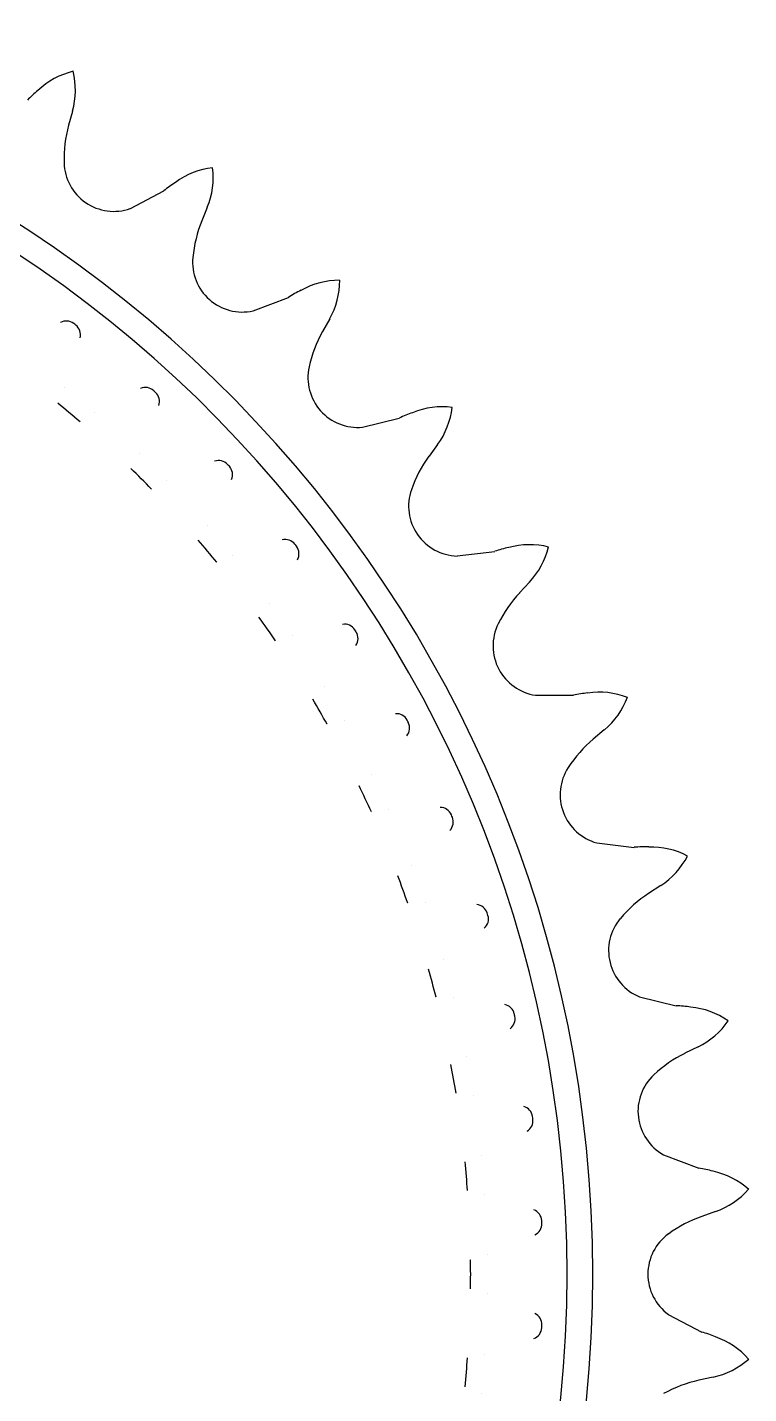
# Model space of a CAD drawing. Header units: millimetres. Extents: x -109 to 109, y -109 to 109.
# Drawn here: x 53 to 109.1, y -9.3 to 97 of the extents above; entities that cross this region are included whole.
import ezdxf

# ---------------------------------------------------------------- set-up
doc = ezdxf.new("R2010")
doc.units = ezdxf.units.MM
doc.layers.add('Cut003', color=7, linetype='CONTINUOUS')

msp = doc.modelspace()

# ---------------------------------------------------------------- linework, layer by layer
at = {"layer": 'Cut003'}
for p, q in [((56.56, 93.56), (56.56, 93.56, 10)), ((56.56, 93.56), (56.56, 93.56, 10)), ((53.83, 92.08), (53.83, 92.08, 10)), ((53.83, 92.08), (53.83, 92.08, 10)), ((56.52, 90.45), (56.22, 89.37)), ((56.52, 90.45, 10), (56.22, 89.37, 10)), ((56.52, 90.45), (56.22, 89.37)), ((56.52, 90.45, 10), (56.22, 89.37, 10)), ((56.52, 90.45), (56.52, 90.45, 10)), ((56.52, 90.45), (56.52, 90.45, 10)), ((56.22, 89.37), (56.22, 89.37, 10)), ((56.22, 89.37), (56.22, 89.37, 10)), ((55.87, 86.45), (55.87, 86.45, 10)), ((55.87, 86.45), (55.87, 86.45, 10)), ((67.43, 86.06), (67.43, 86.06, 10)), ((67.43, 86.06), (67.43, 86.06, 10)), ((61.02, 82.89), (63.62, 84.26)), ((61.02, 82.89, 10), (63.62, 84.26, 10)), ((61.02, 82.89), (63.62, 84.26)), ((61.02, 82.89, 10), (63.62, 84.26, 10)), ((63.62, 84.26), (63.62, 84.26, 10)), ((63.62, 84.26), (63.62, 84.26, 10)), ((64.53, 84.92), (64.53, 84.92, 10)), ((64.53, 84.92), (64.53, 84.92, 10)), ((67.01, 82.98), (66.58, 81.94)), ((67.01, 82.98, 10), (66.58, 81.94, 10)), ((67.01, 82.98), (66.58, 81.94)), ((67.01, 82.98, 10), (66.58, 81.94, 10)), ((67.01, 82.98), (67.01, 82.98, 10)), ((67.01, 82.98), (67.01, 82.98, 10)), ((61.02, 82.89), (61.02, 82.89, 10)), ((61.02, 82.89), (61.02, 82.89, 10)), ((66.58, 81.94), (66.58, 81.94, 10)), ((66.58, 81.94), (66.58, 81.94, 10)), ((65.88, 79.08), (65.88, 79.08, 10)), ((65.88, 79.08), (65.88, 79.08, 10)), ((74.3, 76.53), (74.3, 76.53, 10)), ((74.3, 76.53), (74.3, 76.53, 10)), ((77.31, 77.31), (77.31, 77.31, 10)), ((77.31, 77.31), (77.31, 77.31, 10)), ((70.57, 74.93), (73.32, 75.98)), ((70.57, 74.93, 10), (73.32, 75.98, 10)), ((70.57, 74.93), (73.32, 75.98)), ((70.57, 74.93, 10), (73.32, 75.98, 10)), ((73.32, 75.98), (73.32, 75.98, 10)), ((73.32, 75.98), (73.32, 75.98, 10)), ((70.57, 74.93), (70.57, 74.93, 10)), ((70.57, 74.93), (70.57, 74.93, 10)), ((55.57, 74.01), (55.57, 74.01, 10)), ((55.57, 74.01), (55.57, 74.01, 10)), ((56.61, 73.94), (56.61, 73.94, 10)), ((56.61, 73.94), (56.61, 73.94, 10)), ((56.77, 73.82), (56.77, 73.82, 10)), ((56.77, 73.82), (56.77, 73.82, 10)), ((76.53, 74.3), (75.98, 73.32)), ((76.53, 74.3, 10), (75.98, 73.32, 10)), ((76.53, 74.3), (75.98, 73.32)), ((76.53, 74.3, 10), (75.98, 73.32, 10)), ((76.53, 74.3), (76.53, 74.3, 10)), ((76.53, 74.3), (76.53, 74.3, 10)), ((57.11, 72.83), (57.11, 72.83, 10)), ((57.11, 72.83), (57.11, 72.83, 10)), ((75.98, 73.32), (75.98, 73.32, 10)), ((75.98, 73.32), (75.98, 73.32, 10)), ((74.93, 70.57), (74.93, 70.57, 10)), ((74.93, 70.57), (74.93, 70.57, 10)), ((55.9, 68.99), (55.9, 68.99, 10)), ((55.9, 68.99), (55.9, 68.99, 10)), ((61.81, 68.89), (61.81, 68.89, 10)), ((61.81, 68.89), (61.81, 68.89, 10)), ((62.84, 68.73), (62.84, 68.73, 10)), ((62.84, 68.73), (62.84, 68.73, 10)), ((62.99, 68.59), (62.99, 68.59, 10)), ((62.99, 68.59), (62.99, 68.59, 10)), ((55.38, 67.75), (55.38, 67.75, 10)), ((55.38, 67.75), (55.38, 67.75, 10)), ((58.23, 67.03), (58.23, 67.03, 10)), ((58.23, 67.03), (58.23, 67.03, 10)), ((63.24, 67.58), (63.24, 67.58, 10)), ((63.24, 67.58), (63.24, 67.58, 10)), ((82.98, 67.01), (82.98, 67.01, 10)), ((82.98, 67.01), (82.98, 67.01, 10)), ((86.06, 67.43), (86.06, 67.43, 10)), ((86.06, 67.43), (86.06, 67.43, 10)), ((57.1, 66.3), (57.1, 66.3, 10)), ((57.1, 66.3), (57.1, 66.3, 10)), ((79.08, 65.88), (81.94, 66.58)), ((79.08, 65.88, 10), (81.94, 66.58, 10)), ((79.08, 65.88), (81.94, 66.58)), ((79.08, 65.88, 10), (81.94, 66.58, 10)), ((81.94, 66.58), (81.94, 66.58, 10)), ((81.94, 66.58), (81.94, 66.58, 10)), ((79.08, 65.88), (79.08, 65.88, 10)), ((79.08, 65.88), (79.08, 65.88, 10)), ((61.7, 63.85), (61.7, 63.85, 10)), ((61.7, 63.85), (61.7, 63.85, 10)), ((84.92, 64.53), (84.26, 63.62)), ((84.92, 64.53, 10), (84.26, 63.62, 10)), ((84.92, 64.53), (84.26, 63.62)), ((84.92, 64.53, 10), (84.26, 63.62, 10)), ((84.92, 64.53), (84.92, 64.53, 10)), ((84.92, 64.53), (84.92, 64.53, 10)), ((67.58, 63.24), (67.58, 63.24, 10)), ((67.58, 63.24), (67.58, 63.24, 10)), ((68.59, 62.99), (68.59, 62.99, 10)), ((68.59, 62.99), (68.59, 62.99, 10)), ((68.73, 62.84), (68.73, 62.84, 10)), ((68.73, 62.84), (68.73, 62.84, 10)), ((84.26, 63.62), (84.26, 63.62, 10)), ((84.26, 63.62), (84.26, 63.62, 10)), ((61.07, 62.66), (61.07, 62.66, 10)), ((61.07, 62.66), (61.07, 62.66, 10)), ((63.85, 61.7), (63.85, 61.7, 10)), ((63.85, 61.7), (63.85, 61.7, 10)), ((68.89, 61.81), (68.89, 61.81, 10)), ((68.89, 61.81), (68.89, 61.81, 10)), ((62.66, 61.07), (62.66, 61.07, 10)), ((62.66, 61.07), (62.66, 61.07, 10)), ((82.89, 61.02), (82.89, 61.02, 10)), ((82.89, 61.02), (82.89, 61.02, 10)), ((67.03, 58.23), (67.03, 58.23, 10)), ((67.03, 58.23), (67.03, 58.23, 10)), ((66.3, 57.1), (66.3, 57.1, 10)), ((66.3, 57.1), (66.3, 57.1, 10)), ((72.83, 57.11), (72.83, 57.11, 10)), ((72.83, 57.11), (72.83, 57.11, 10)), ((73.82, 56.77), (73.82, 56.77, 10)), ((73.82, 56.77), (73.82, 56.77, 10)), ((73.94, 56.61), (73.94, 56.61, 10)), ((73.94, 56.61), (73.94, 56.61, 10)), ((90.45, 56.52), (90.45, 56.52, 10)), ((90.45, 56.52), (90.45, 56.52, 10)), ((93.56, 56.56), (93.56, 56.56, 10)), ((93.56, 56.56), (93.56, 56.56, 10)), ((67.75, 55.38), (67.75, 55.38, 10)), ((67.75, 55.38), (67.75, 55.38, 10)), ((68.99, 55.9), (68.99, 55.9, 10)), ((68.99, 55.9), (68.99, 55.9, 10)), ((74.01, 55.57), (74.01, 55.57, 10)), ((74.01, 55.57), (74.01, 55.57, 10)), ((86.45, 55.87), (89.37, 56.22)), ((86.45, 55.87, 10), (89.37, 56.22, 10)), ((86.45, 55.87), (89.37, 56.22)), ((86.45, 55.87, 10), (89.37, 56.22, 10)), ((86.45, 55.87), (86.45, 55.87, 10)), ((86.45, 55.87), (86.45, 55.87, 10)), ((89.37, 56.22), (89.37, 56.22, 10)), ((89.37, 56.22), (89.37, 56.22, 10)), ((92.08, 53.83), (91.31, 53)), ((92.08, 53.83, 10), (91.31, 53, 10)), ((92.08, 53.83), (91.31, 53)), ((92.08, 53.83, 10), (91.31, 53, 10)), ((92.08, 53.83), (92.08, 53.83, 10)), ((92.08, 53.83), (92.08, 53.83, 10)), ((71.85, 52.17), (71.85, 52.17, 10)), ((71.85, 52.17), (71.85, 52.17, 10)), ((91.31, 53), (91.31, 53, 10)), ((91.31, 53), (91.31, 53, 10)), ((71.02, 51.11), (71.02, 51.11, 10)), ((71.02, 51.11), (71.02, 51.11, 10)), ((77.53, 50.54), (77.53, 50.54, 10)), ((77.53, 50.54), (77.53, 50.54, 10)), ((78.49, 50.12), (78.49, 50.12, 10)), ((78.49, 50.12), (78.49, 50.12, 10)), ((78.59, 49.95), (78.59, 49.95, 10)), ((78.59, 49.95), (78.59, 49.95, 10)), ((89.64, 50.58), (89.64, 50.58, 10)), ((89.64, 50.58), (89.64, 50.58, 10)), ((72.32, 49.26), (72.32, 49.26, 10)), ((72.32, 49.26), (72.32, 49.26, 10)), ((73.6, 49.67), (73.6, 49.67, 10)), ((73.6, 49.67), (73.6, 49.67, 10)), ((78.58, 48.91), (78.58, 48.91, 10)), ((78.58, 48.91), (78.58, 48.91, 10)), ((76.12, 45.71), (76.12, 45.71, 10)), ((76.12, 45.71), (76.12, 45.71, 10)), ((75.21, 44.72), (75.21, 44.72, 10)), ((75.21, 44.72), (75.21, 44.72, 10)), ((92.55, 45.04), (95.49, 45.04)), ((92.55, 45.04, 10), (95.49, 45.04, 10)), ((92.55, 45.04), (92.55, 45.04, 10)), ((92.55, 45.04), (92.55, 45.04, 10)), ((92.55, 45.04), (95.49, 45.04)), ((92.55, 45.04, 10), (95.49, 45.04, 10)), ((95.49, 45.04), (95.49, 45.04, 10)), ((95.49, 45.04), (95.49, 45.04, 10)), ((96.61, 45.21), (96.61, 45.21, 10)), ((96.61, 45.21), (96.61, 45.21, 10)), ((99.7, 44.87), (99.7, 44.87, 10)), ((99.7, 44.87), (99.7, 44.87, 10)), ((81.64, 43.59), (81.64, 43.59, 10)), ((81.64, 43.59), (81.64, 43.59, 10)), ((76.33, 42.77), (76.33, 42.77, 10)), ((76.33, 42.77), (76.33, 42.77, 10)), ((77.65, 43.07), (77.65, 43.07, 10)), ((77.65, 43.07), (77.65, 43.07, 10)), ((82.56, 43.09), (82.56, 43.09, 10)), ((82.56, 43.09), (82.56, 43.09, 10)), ((82.65, 42.91), (82.65, 42.91, 10)), ((82.65, 42.91), (82.65, 42.91, 10)), ((82.54, 41.87), (82.54, 41.87, 10)), ((82.54, 41.87), (82.54, 41.87, 10)), ((97.9, 42.34), (97.04, 41.61)), ((97.9, 42.34, 10), (97.04, 41.61, 10)), ((97.9, 42.34), (97.04, 41.61)), ((97.9, 42.34, 10), (97.04, 41.61, 10)), ((97.04, 41.61), (97.04, 41.61, 10)), ((97.04, 41.61), (97.04, 41.61, 10)), ((97.9, 42.34), (97.9, 42.34, 10)), ((97.9, 42.34), (97.9, 42.34, 10)), ((95.09, 39.41), (95.09, 39.41, 10)), ((95.09, 39.41), (95.09, 39.41, 10)), ((79.81, 38.9), (79.81, 38.9, 10)), ((79.81, 38.9), (79.81, 38.9, 10)), ((78.82, 38), (78.82, 38, 10)), ((78.82, 38), (78.82, 38, 10)), ((81.1, 36.14), (81.1, 36.14, 10)), ((81.1, 36.14), (81.1, 36.14, 10)), ((85.13, 36.31), (85.13, 36.31, 10)), ((85.13, 36.31), (85.13, 36.31, 10)), ((79.77, 35.95), (79.77, 35.95, 10)), ((79.77, 35.95), (79.77, 35.95, 10)), ((86, 35.73), (86, 35.73, 10)), ((86, 35.73), (86, 35.73, 10)), ((86.07, 35.55), (86.07, 35.55, 10)), ((86.07, 35.55), (86.07, 35.55, 10)), ((85.88, 34.52), (85.88, 34.52, 10)), ((85.88, 34.52), (85.88, 34.52, 10)), ((97.31, 33.56), (100.23, 33.2)), ((97.31, 33.56, 10), (100.23, 33.2, 10)), ((97.31, 33.56), (97.31, 33.56, 10)), ((97.31, 33.56), (97.31, 33.56, 10)), ((97.31, 33.56), (100.23, 33.2)), ((97.31, 33.56, 10), (100.23, 33.2, 10)), ((100.23, 33.2), (100.23, 33.2, 10)), ((100.23, 33.2), (100.23, 33.2, 10)), ((101.35, 33.23), (101.35, 33.23, 10)), ((101.35, 33.23), (101.35, 33.23, 10)), ((104.38, 32.53), (104.38, 32.53, 10)), ((104.38, 32.53), (104.38, 32.53, 10)), ((81.83, 30.98), (81.83, 30.98, 10)), ((81.83, 30.98), (81.83, 30.98, 10)), ((82.9, 31.8), (82.9, 31.8, 10)), ((82.9, 31.8), (82.9, 31.8, 10)), ((102.29, 30.23), (101.34, 29.61)), ((102.29, 30.23, 10), (101.34, 29.61, 10)), ((102.29, 30.23), (101.34, 29.61)), ((102.29, 30.23, 10), (101.34, 29.61, 10)), ((102.29, 30.23), (102.29, 30.23, 10)), ((102.29, 30.23), (102.29, 30.23, 10)), ((82.6, 28.86), (82.6, 28.86, 10)), ((82.6, 28.86), (82.6, 28.86, 10)), ((83.95, 28.93), (83.95, 28.93, 10)), ((83.95, 28.93), (83.95, 28.93, 10)), ((87.97, 28.75), (87.97, 28.75, 10)), ((87.97, 28.75), (87.97, 28.75, 10)), ((101.34, 29.61), (101.34, 29.61, 10)), ((101.34, 29.61), (101.34, 29.61, 10)), ((88.79, 28.1), (88.79, 28.1, 10)), ((88.79, 28.1), (88.79, 28.1, 10)), ((88.84, 27.91), (88.84, 27.91, 10)), ((88.84, 27.91), (88.84, 27.91, 10)), ((99.14, 27.66), (99.14, 27.66, 10)), ((99.14, 27.66), (99.14, 27.66, 10)), ((88.56, 26.91), (88.56, 26.91, 10)), ((88.56, 26.91), (88.56, 26.91, 10)), ((85.36, 24.45), (85.36, 24.45, 10)), ((85.36, 24.45), (85.36, 24.45, 10)), ((84.22, 23.73), (84.22, 23.73, 10)), ((84.22, 23.73), (84.22, 23.73, 10)), ((84.8, 21.56), (84.8, 21.56, 10)), ((84.8, 21.56), (84.8, 21.56, 10)), ((86.15, 21.5), (86.15, 21.5, 10)), ((86.15, 21.5), (86.15, 21.5, 10)), ((100.64, 21.58), (103.5, 20.88)), ((100.64, 21.58, 10), (103.5, 20.88, 10)), ((100.64, 21.58), (100.64, 21.58, 10)), ((100.64, 21.58), (100.64, 21.58, 10)), ((100.64, 21.58), (103.5, 20.88)), ((100.64, 21.58, 10), (103.5, 20.88, 10)), ((90.15, 20.98), (90.15, 20.98, 10)), ((90.15, 20.98), (90.15, 20.98, 10)), ((90.9, 20.25), (90.9, 20.25, 10)), ((90.9, 20.25), (90.9, 20.25, 10)), ((103.5, 20.88), (103.5, 20.88, 10)), ((103.5, 20.88), (103.5, 20.88, 10)), ((104.62, 20.77), (104.62, 20.77, 10)), ((104.62, 20.77), (104.62, 20.77, 10)), ((90.94, 20.06), (90.94, 20.06, 10)), ((90.94, 20.06), (90.94, 20.06, 10)), ((107.54, 19.71), (107.54, 19.71, 10)), ((107.54, 19.71), (107.54, 19.71, 10)), ((90.57, 19.08), (90.57, 19.08, 10)), ((90.57, 19.08), (90.57, 19.08, 10)), ((105.19, 17.68), (104.17, 17.18)), ((105.19, 17.68, 10), (104.17, 17.18, 10)), ((105.19, 17.68), (104.17, 17.18)), ((105.19, 17.68, 10), (104.17, 17.18, 10)), ((104.17, 17.18), (104.17, 17.18, 10)), ((104.17, 17.18), (104.17, 17.18, 10)), ((105.19, 17.68), (105.19, 17.68, 10)), ((105.19, 17.68), (105.19, 17.68, 10)), ((85.97, 16.3), (85.97, 16.3, 10)), ((85.97, 16.3), (85.97, 16.3, 10)), ((87.16, 16.92), (87.16, 16.92, 10)), ((87.16, 16.92), (87.16, 16.92, 10)), ((101.76, 15.51), (101.76, 15.51, 10)), ((101.76, 15.51), (101.76, 15.51, 10)), ((86.36, 14.08), (86.36, 14.08, 10)), ((86.36, 14.08), (86.36, 14.08, 10)), ((87.69, 13.91), (87.69, 13.91, 10)), ((87.69, 13.91), (87.69, 13.91, 10)), ((91.63, 13.04), (91.63, 13.04, 10)), ((91.63, 13.04), (91.63, 13.04, 10)), ((92.32, 12.25), (92.32, 12.25, 10)), ((92.32, 12.25), (92.32, 12.25, 10)), ((92.34, 12.06), (92.34, 12.06, 10)), ((92.34, 12.06), (92.34, 12.06, 10)), ((91.88, 11.12), (91.88, 11.12, 10)), ((91.88, 11.12), (91.88, 11.12, 10)), ((87.06, 8.75), (87.06, 8.75, 10)), ((87.06, 8.75), (87.06, 8.75, 10)), ((88.31, 9.26), (88.31, 9.26, 10)), ((88.31, 9.26), (88.31, 9.26, 10)), ((102.51, 9.29), (105.26, 8.25)), ((102.51, 9.29, 10), (105.26, 8.25, 10)), ((102.51, 9.29), (102.51, 9.29, 10)), ((102.51, 9.29), (102.51, 9.29, 10)), ((102.51, 9.29), (105.26, 8.25)), ((102.51, 9.29, 10), (105.26, 8.25, 10)), ((105.26, 8.25), (105.26, 8.25, 10)), ((105.26, 8.25), (105.26, 8.25, 10)), ((106.36, 8.01), (106.36, 8.01, 10)), ((106.36, 8.01), (106.36, 8.01, 10)), ((87.26, 6.5), (87.26, 6.5, 10)), ((87.26, 6.5), (87.26, 6.5, 10)), ((109.13, 6.6), (109.13, 6.6, 10)), ((109.13, 6.6), (109.13, 6.6, 10)), ((88.57, 6.22), (88.57, 6.22, 10)), ((88.57, 6.22), (88.57, 6.22, 10)), ((92.42, 5.01), (92.42, 5.01, 10)), ((92.42, 5.01), (92.42, 5.01, 10)), ((106.55, 4.87), (105.49, 4.5)), ((106.55, 4.87, 10), (105.49, 4.5, 10)), ((106.55, 4.87), (105.49, 4.5)), ((106.55, 4.87, 10), (105.49, 4.5, 10)), ((105.49, 4.5), (105.49, 4.5, 10)), ((105.49, 4.5), (105.49, 4.5, 10)), ((106.55, 4.87), (106.55, 4.87, 10)), ((106.55, 4.87), (106.55, 4.87, 10)), ((93.03, 4.16), (93.03, 4.16, 10)), ((93.03, 4.16), (93.03, 4.16, 10)), ((93.04, 3.96), (93.04, 3.96, 10)), ((93.04, 3.96), (93.04, 3.96, 10)), ((92.5, 3.07), (92.5, 3.07, 10)), ((92.5, 3.07), (92.5, 3.07, 10)), ((102.88, 3.13), (102.88, 3.13, 10)), ((102.88, 3.13), (102.88, 3.13, 10)), ((87.49, 1.13), (87.49, 1.13, 10)), ((87.49, 1.13), (87.49, 1.13, 10)), ((88.78, 1.53), (88.78, 1.53, 10)), ((88.78, 1.53), (88.78, 1.53, 10)), ((87.49, -1.13), (87.49, -1.13, 10)), ((87.49, -1.13), (87.49, -1.13, 10)), ((88.78, -1.53), (88.78, -1.53, 10)), ((88.78, -1.53), (88.78, -1.53, 10)), ((92.5, -3.07), (92.5, -3.07, 10)), ((92.5, -3.07), (92.5, -3.07, 10)), ((102.88, -3.13), (105.49, -4.5)), ((102.88, -3.13, 10), (105.49, -4.5, 10)), ((102.88, -3.13), (102.88, -3.13, 10)), ((102.88, -3.13), (102.88, -3.13, 10)), ((102.88, -3.13), (105.49, -4.5)), ((102.88, -3.13, 10), (105.49, -4.5, 10)), ((93.03, -4.16), (93.03, -4.16, 10)), ((93.03, -4.16), (93.03, -4.16, 10)), ((93.04, -3.96), (93.04, -3.96, 10)), ((93.04, -3.96), (93.04, -3.96, 10)), ((92.42, -5.01), (92.42, -5.01, 10)), ((92.42, -5.01), (92.42, -5.01, 10)), ((105.49, -4.5), (105.49, -4.5, 10)), ((105.49, -4.5), (105.49, -4.5, 10)), ((106.55, -4.87), (106.55, -4.87, 10)), ((106.55, -4.87), (106.55, -4.87, 10)), ((88.57, -6.22), (88.57, -6.22, 10)), ((88.57, -6.22), (88.57, -6.22, 10)), ((87.26, -6.5), (87.26, -6.5, 10)), ((87.26, -6.5), (87.26, -6.5, 10)), ((109.13, -6.6), (109.13, -6.6, 10)), ((109.13, -6.6), (109.13, -6.6, 10)), ((106.36, -8.01), (105.26, -8.25)), ((106.36, -8.01, 10), (105.26, -8.25, 10)), ((106.36, -8.01), (105.26, -8.25)), ((106.36, -8.01, 10), (105.26, -8.25, 10)), ((105.26, -8.25), (105.26, -8.25, 10)), ((105.26, -8.25), (105.26, -8.25, 10)), ((106.36, -8.01), (106.36, -8.01, 10)), ((106.36, -8.01), (106.36, -8.01, 10)), ((87.06, -8.75), (87.06, -8.75, 10)), ((87.06, -8.75), (87.06, -8.75, 10)), ((88.31, -9.26), (88.31, -9.26, 10)), ((88.31, -9.26), (88.31, -9.26, 10))]:
    msp.add_line(p, q, dxfattribs=at)
for centre, radius, start, end in [((0, 0, 10), 97, 0, 88.9716), ((0, 0, 10), 97, 0, 88.9716), ((0, 0, 12), 97, 0, 88.9716), ((0, 0, 12), 97, 0, 88.9716), ((0, 0, 12), 95, 0, 88.9608), ((0, 0, 10), 95, 0, 88.9608), ((0, 0, 10), 95, 0, 88.9608), ((0, 0, 12), 95, 0, 88.9608), ((58.03, 87.59), 6.15, 103.7959, 133.0769), ((58.03, 87.59, 10), 6.15, 103.7959, 133.0769), ((58.03, 87.59), 6.15, 103.7959, 133.0769), ((58.03, 87.59, 10), 6.15, 103.7959, 133.0769), ((50.59, 92.09), 6.15, -15.3846, 13.8965), ((50.59, 92.09, 10), 6.15, -15.3846, 13.8965), ((50.59, 92.09), 6.15, -15.3846, 13.8965), ((50.59, 92.09, 10), 6.15, -15.3846, 13.8965), ((60.23, 84.41), 9.99, 129.8412, 136.3126), ((60.23, 84.41, 10), 9.99, 129.8412, 136.3126), ((60.23, 84.41), 9.99, 129.8412, 136.3126), ((60.23, 84.41, 10), 9.99, 129.8412, 136.3126), ((65.85, 86.72), 9.99, 164.6154, -178.4615), ((65.85, 86.72, 10), 9.99, 164.6154, -178.4615), ((65.85, 86.72), 9.99, 164.6154, -178.4615), ((65.85, 86.72, 10), 9.99, 164.6154, -178.4615), ((59.74, 86.55), 3.88, -178.4615, -124.6154), ((59.74, 86.55, 10), 3.88, -178.4615, -124.6154), ((59.74, 86.55), 3.88, -178.4615, -124.6154), ((59.74, 86.55, 10), 3.88, -178.4615, -124.6154), ((68.16, 79.96), 6.15, 96.8728, 126.1538), ((68.16, 79.96, 10), 6.15, 96.8728, 126.1538), ((68.16, 79.96), 6.15, 96.8728, 126.1538), ((68.16, 79.96, 10), 6.15, 96.8728, 126.1538), ((61.32, 85.32), 6.15, -22.3077, 6.9734), ((61.32, 85.32, 10), 6.15, -22.3077, 6.9734), ((61.32, 85.32), 6.15, -22.3077, 6.9734), ((61.32, 85.32, 10), 6.15, -22.3077, 6.9734), ((69.96, 76.54), 9.99, 122.9181, 129.3896), ((69.96, 76.54, 10), 9.99, 122.9181, 129.3896), ((69.96, 76.54), 9.99, 122.9181, 129.3896), ((69.96, 76.54, 10), 9.99, 122.9181, 129.3896), ((59.74, 86.55), 3.88, -124.6154, -70.7692), ((59.74, 86.55, 10), 3.88, -124.6154, -70.7692), ((59.74, 86.55, 10), 3.88, -124.6154, -70.7692), ((59.74, 86.55), 3.88, -124.6154, -70.7692), ((75.83, 78.15), 9.99, 157.6923, 174.6154), ((75.83, 78.15, 10), 9.99, 157.6923, 174.6154), ((75.83, 78.15), 9.99, 157.6923, 174.6154), ((75.83, 78.15, 10), 9.99, 157.6923, 174.6154), ((69.74, 78.72), 3.88, 174.6154, -131.5385), ((69.74, 78.72, 10), 3.88, 174.6154, -131.5385), ((69.74, 78.72), 3.88, 174.6154, -131.5385), ((69.74, 78.72, 10), 3.88, 174.6154, -131.5385), ((78.68, 67.55), 9.99, 115.9951, 122.4665), ((78.68, 67.55, 10), 9.99, 115.9951, 122.4665), ((78.68, 67.55), 9.99, 115.9951, 122.4665), ((78.68, 67.55, 10), 9.99, 115.9951, 122.4665), ((77.3, 71.16), 6.15, 89.9497, 119.2308), ((77.3, 71.16, 10), 6.15, 89.9497, 119.2308), ((77.3, 71.16), 6.15, 89.9497, 119.2308), ((77.3, 71.16, 10), 6.15, 89.9497, 119.2308), ((71.16, 77.3), 6.15, -29.2308, 0.0503), ((71.16, 77.3, 10), 6.15, -29.2308, 0.0503), ((71.16, 77.3), 6.15, -29.2308, 0.0503), ((71.16, 77.3, 10), 6.15, -29.2308, 0.0503), ((69.74, 78.72), 3.88, -131.5385, -77.6923), ((69.74, 78.72, 10), 3.88, -131.5385, -77.6923), ((69.74, 78.72, 10), 3.88, -131.5385, -77.6923), ((69.74, 78.72), 3.88, -131.5385, -77.6923), ((56.04, 73.19), 0.95, 52.6702, 119.3156), ((56.04, 73.19), 0.95, 52.6702, 119.3156), ((56.04, 73.19, 10), 0.95, 52.6702, 119.3156), ((56.04, 73.19, 10), 0.95, 52.6702, 119.3156), ((0, 0), 93.13, 52.439, 52.561), ((0, 0), 93.13, 52.439, 52.561), ((0, 0, 10), 93.13, 52.439, 52.561), ((0, 0, 10), 93.13, 52.439, 52.561), ((56.19, 73.07), 0.95, -14.3156, 52.3298), ((56.19, 73.07), 0.95, -14.3156, 52.3298), ((56.19, 73.07, 10), 0.95, -14.3156, 52.3298), ((56.19, 73.07, 10), 0.95, -14.3156, 52.3298), ((84.69, 68.44), 9.99, 150.7692, 167.6923), ((84.69, 68.44, 10), 9.99, 150.7692, 167.6923), ((84.69, 68.44), 9.99, 150.7692, 167.6923), ((84.69, 68.44, 10), 9.99, 150.7692, 167.6923), ((78.72, 69.74), 3.88, 167.6923, -138.4615), ((78.72, 69.74, 10), 3.88, 167.6923, -138.4615), ((78.72, 69.74), 3.88, 167.6923, -138.4615), ((78.72, 69.74, 10), 3.88, 167.6923, -138.4615), ((62.2, 68.02), 0.95, 47.6702, 114.3156), ((62.2, 68.02), 0.95, 47.6702, 114.3156), ((62.2, 68.02, 10), 0.95, 47.6702, 114.3156), ((62.2, 68.02, 10), 0.95, 47.6702, 114.3156), ((0, 0), 93.12, 47.439, 47.561), ((0, 0), 93.12, 47.439, 47.561), ((0, 0, 10), 93.12, 47.439, 47.561), ((0, 0, 10), 93.12, 47.439, 47.561), ((62.34, 67.89), 0.95, -19.3156, 47.3298), ((62.34, 67.89), 0.95, -19.3156, 47.3298), ((62.34, 67.89, 10), 0.95, -19.3156, 47.3298), ((62.34, 67.89, 10), 0.95, -19.3156, 47.3298), ((0, 0), 87.5, 49.2616, 50.7389), ((0, 0), 87.5, 49.2616, 50.7389), ((0, 0, 10), 87.5, 49.2616, 50.7389), ((0, 0, 10), 87.5, 49.2616, 50.7389), ((78.72, 69.74), 3.88, -138.4615, -84.6154), ((78.72, 69.74, 10), 3.88, -138.4615, -84.6154), ((78.72, 69.74, 10), 3.88, -138.4615, -84.6154), ((78.72, 69.74), 3.88, -138.4615, -84.6154), ((86.25, 57.57), 9.99, 109.072, 115.5434), ((86.25, 57.57, 10), 9.99, 109.072, 115.5434), ((86.25, 57.57), 9.99, 109.072, 115.5434), ((86.25, 57.57, 10), 9.99, 109.072, 115.5434), ((85.32, 61.32), 6.15, 83.0266, 112.3077), ((85.32, 61.32, 10), 6.15, 83.0266, 112.3077), ((85.32, 61.32), 6.15, 83.0266, 112.3077), ((85.32, 61.32, 10), 6.15, 83.0266, 112.3077), ((79.96, 68.16), 6.15, -36.1538, -6.8728), ((79.96, 68.16, 10), 6.15, -36.1538, -6.8728), ((79.96, 68.16), 6.15, -36.1538, -6.8728), ((79.96, 68.16, 10), 6.15, -36.1538, -6.8728), ((67.89, 62.34), 0.95, 42.6702, 109.3156), ((67.89, 62.34), 0.95, 42.6702, 109.3156), ((67.89, 62.34, 10), 0.95, 42.6702, 109.3156), ((67.89, 62.34, 10), 0.95, 42.6702, 109.3156), ((0, 0), 93.12, 42.439, 42.561), ((0, 0), 93.12, 42.439, 42.561), ((0, 0, 10), 93.12, 42.439, 42.561), ((0, 0, 10), 93.12, 42.439, 42.561), ((68.02, 62.2), 0.95, -24.3156, 42.3298), ((68.02, 62.2), 0.95, -24.3156, 42.3298), ((68.02, 62.2, 10), 0.95, -24.3156, 42.3298), ((68.02, 62.2, 10), 0.95, -24.3156, 42.3298), ((92.32, 57.73), 9.99, 143.8462, 160.7692), ((92.32, 57.73, 10), 9.99, 143.8462, 160.7692), ((92.32, 57.73), 9.99, 143.8462, 160.7692), ((92.32, 57.73, 10), 9.99, 143.8462, 160.7692), ((0, 0), 87.5, 44.2616, 45.7389), ((0, 0), 87.5, 44.2616, 45.7389), ((0, 0, 10), 87.5, 44.2616, 45.7389), ((0, 0, 10), 87.5, 44.2616, 45.7389), ((86.55, 59.74), 3.88, 160.7692, -145.3846), ((86.55, 59.74, 10), 3.88, 160.7692, -145.3846), ((86.55, 59.74), 3.88, 160.7692, -145.3846), ((86.55, 59.74, 10), 3.88, 160.7692, -145.3846), ((86.55, 59.74), 3.88, -145.3846, -91.5385), ((86.55, 59.74, 10), 3.88, -145.3846, -91.5385), ((86.55, 59.74, 10), 3.88, -145.3846, -91.5385), ((86.55, 59.74), 3.88, -145.3846, -91.5385), ((0, 0), 87.5, 39.2616, 40.7389), ((0, 0), 87.5, 39.2616, 40.7389), ((0, 0, 10), 87.5, 39.2616, 40.7389), ((0, 0, 10), 87.5, 39.2616, 40.7389), ((73.07, 56.19), 0.95, 37.6702, 104.3156), ((73.07, 56.19), 0.95, 37.6702, 104.3156), ((73.07, 56.19, 10), 0.95, 37.6702, 104.3156), ((73.07, 56.19, 10), 0.95, 37.6702, 104.3156), ((0, 0), 93.13, 37.439, 37.561), ((0, 0), 93.13, 37.439, 37.561), ((0, 0, 10), 93.13, 37.439, 37.561), ((0, 0, 10), 93.13, 37.439, 37.561), ((73.19, 56.04), 0.95, -29.3156, 37.3298), ((73.19, 56.04), 0.95, -29.3156, 37.3298), ((73.19, 56.04, 10), 0.95, -29.3156, 37.3298), ((73.19, 56.04, 10), 0.95, -29.3156, 37.3298), ((92.56, 46.76), 9.99, 102.1489, 108.6203), ((92.56, 46.76, 10), 9.99, 102.1489, 108.6203), ((92.56, 46.76), 9.99, 102.1489, 108.6203), ((92.56, 46.76, 10), 9.99, 102.1489, 108.6203), ((92.09, 50.59), 6.15, 76.1035, 105.3846), ((92.09, 50.59, 10), 6.15, 76.1035, 105.3846), ((92.09, 50.59), 6.15, 76.1035, 105.3846), ((92.09, 50.59, 10), 6.15, 76.1035, 105.3846), ((87.59, 58.03), 6.15, -43.0769, -13.7959), ((87.59, 58.03, 10), 6.15, -43.0769, -13.7959), ((87.59, 58.03), 6.15, -43.0769, -13.7959), ((87.59, 58.03, 10), 6.15, -43.0769, -13.7959), ((98.61, 46.18), 9.99, 136.9231, 153.8462), ((98.61, 46.18, 10), 9.99, 136.9231, 153.8462), ((98.61, 46.18), 9.99, 136.9231, 153.8462), ((98.61, 46.18, 10), 9.99, 136.9231, 153.8462), ((0, 0), 87.5, 34.2616, 35.7389), ((0, 0), 87.5, 34.2616, 35.7389), ((0, 0, 10), 87.5, 34.2616, 35.7389), ((0, 0, 10), 87.5, 34.2616, 35.7389), ((77.69, 49.61), 0.95, 32.6702, 99.3156), ((77.69, 49.61), 0.95, 32.6702, 99.3156), ((77.69, 49.61, 10), 0.95, 32.6702, 99.3156), ((77.69, 49.61, 10), 0.95, 32.6702, 99.3156), ((0, 0), 93.13, 32.439, 32.561), ((0, 0), 93.13, 32.439, 32.561), ((0, 0, 10), 93.13, 32.439, 32.561), ((0, 0, 10), 93.13, 32.439, 32.561), ((77.79, 49.44), 0.95, -34.3156, 32.3298), ((77.79, 49.44), 0.95, -34.3156, 32.3298), ((77.79, 49.44, 10), 0.95, -34.3156, 32.3298), ((77.79, 49.44, 10), 0.95, -34.3156, 32.3298), ((93.12, 48.87), 3.88, 153.8462, -152.3077), ((93.12, 48.87, 10), 3.88, 153.8462, -152.3077), ((93.12, 48.87), 3.88, 153.8462, -152.3077), ((93.12, 48.87, 10), 3.88, 153.8462, -152.3077), ((93.12, 48.87), 3.88, -152.3077, -98.4615), ((93.12, 48.87, 10), 3.88, -152.3077, -98.4615), ((93.12, 48.87, 10), 3.88, -152.3077, -98.4615), ((93.12, 48.87), 3.88, -152.3077, -98.4615), ((0, 0), 87.5, 29.2616, 30.7389), ((0, 0), 87.5, 29.2616, 30.7389), ((0, 0, 10), 87.5, 29.2616, 30.7389), ((0, 0, 10), 87.5, 29.2616, 30.7389), ((97.52, 35.26), 9.99, 95.2258, 101.6972), ((97.52, 35.26, 10), 9.99, 95.2258, 101.6972), ((97.52, 35.26), 9.99, 95.2258, 101.6972), ((97.52, 35.26, 10), 9.99, 95.2258, 101.6972), ((97.51, 39.12), 6.15, 69.1805, 98.4615), ((97.51, 39.12, 10), 6.15, 69.1805, 98.4615), ((97.51, 39.12), 6.15, 69.1805, 98.4615), ((97.51, 39.12, 10), 6.15, 69.1805, 98.4615), ((93.95, 47.05), 6.15, -50, -20.7189), ((93.95, 47.05, 10), 6.15, -50, -20.7189), ((93.95, 47.05), 6.15, -50, -20.7189), ((93.95, 47.05, 10), 6.15, -50, -20.7189), ((81.72, 42.65), 0.95, 27.6702, 94.3156), ((81.72, 42.65), 0.95, 27.6702, 94.3156), ((81.72, 42.65, 10), 0.95, 27.6702, 94.3156), ((81.72, 42.65, 10), 0.95, 27.6702, 94.3156), ((81.8, 42.48), 0.95, -39.3156, 27.3298), ((81.8, 42.48), 0.95, -39.3156, 27.3298), ((81.8, 42.48, 10), 0.95, -39.3156, 27.3298), ((81.8, 42.48, 10), 0.95, -39.3156, 27.3298), ((0, 0), 93.13, 27.439, 27.561), ((0, 0), 93.13, 27.439, 27.561), ((0, 0, 10), 93.13, 27.439, 27.561), ((0, 0, 10), 93.13, 27.439, 27.561), ((103.46, 33.96), 9.99, 130, 146.9231), ((103.46, 33.96, 10), 9.99, 130, 146.9231), ((103.46, 33.96), 9.99, 130, 146.9231), ((103.46, 33.96, 10), 9.99, 130, 146.9231), ((98.34, 37.29), 3.88, 146.9231, -159.2308), ((98.34, 37.29, 10), 3.88, 146.9231, -159.2308), ((98.34, 37.29), 3.88, 146.9231, -159.2308), ((98.34, 37.29, 10), 3.88, 146.9231, -159.2308), ((0, 0), 87.5, 24.2616, 25.7389), ((0, 0), 87.5, 24.2616, 25.7389), ((0, 0, 10), 87.5, 24.2616, 25.7389), ((0, 0, 10), 87.5, 24.2616, 25.7389), ((85.12, 35.36), 0.95, 22.6702, 89.3156), ((85.12, 35.36), 0.95, 22.6702, 89.3156), ((85.12, 35.36, 10), 0.95, 22.6702, 89.3156), ((85.12, 35.36, 10), 0.95, 22.6702, 89.3156), ((85.2, 35.18), 0.95, -44.3156, 22.3298), ((85.2, 35.18), 0.95, -44.3156, 22.3298), ((85.2, 35.18, 10), 0.95, -44.3156, 22.3298), ((85.2, 35.18, 10), 0.95, -44.3156, 22.3298), ((0, 0), 93.13, 22.439, 22.561), ((0, 0), 93.13, 22.439, 22.561), ((0, 0, 10), 93.13, 22.439, 22.561), ((0, 0, 10), 93.13, 22.439, 22.561), ((98.34, 37.29), 3.88, -159.2308, -105.3846), ((98.34, 37.29, 10), 3.88, -159.2308, -105.3846), ((98.34, 37.29, 10), 3.88, -159.2308, -105.3846), ((98.34, 37.29), 3.88, -159.2308, -105.3846), ((101.06, 23.25), 9.99, 88.3028, 94.7742), ((101.06, 23.25, 10), 9.99, 88.3028, 94.7742), ((101.06, 23.25), 9.99, 88.3028, 94.7742), ((101.06, 23.25, 10), 9.99, 88.3028, 94.7742), ((101.52, 27.08), 6.15, 62.2574, 91.5385), ((101.52, 27.08, 10), 6.15, 62.2574, 91.5385), ((101.52, 27.08), 6.15, 62.2574, 91.5385), ((101.52, 27.08, 10), 6.15, 62.2574, 91.5385), ((98.93, 35.38), 6.15, -56.9231, -27.642), ((98.93, 35.38, 10), 6.15, -56.9231, -27.642), ((98.93, 35.38), 6.15, -56.9231, -27.642), ((98.93, 35.38, 10), 6.15, -56.9231, -27.642), ((0, 0), 87.5, 19.2616, 20.7389), ((0, 0), 87.5, 19.2616, 20.7389), ((0, 0, 10), 87.5, 19.2616, 20.7389), ((0, 0, 10), 87.5, 19.2616, 20.7389), ((87.88, 27.81), 0.95, 17.6702, 84.3156), ((87.88, 27.81), 0.95, 17.6702, 84.3156), ((87.88, 27.81, 10), 0.95, 17.6702, 84.3156), ((87.88, 27.81, 10), 0.95, 17.6702, 84.3156), ((106.8, 21.24), 9.99, 123.0769, 140), ((106.8, 21.24, 10), 9.99, 123.0769, 140), ((106.8, 21.24), 9.99, 123.0769, 140), ((106.8, 21.24, 10), 9.99, 123.0769, 140), ((87.94, 27.63), 0.95, -49.3156, 17.3298), ((87.94, 27.63), 0.95, -49.3156, 17.3298), ((87.94, 27.63, 10), 0.95, -49.3156, 17.3298), ((87.94, 27.63, 10), 0.95, -49.3156, 17.3298), ((0, 0), 93.12, 17.439, 17.561), ((0, 0), 93.12, 17.439, 17.561), ((0, 0, 10), 93.12, 17.439, 17.561), ((0, 0, 10), 93.12, 17.439, 17.561), ((102.11, 25.17), 3.88, 140, -166.1538), ((102.11, 25.17, 10), 3.88, 140, -166.1538), ((102.11, 25.17), 3.88, 140, -166.1538), ((102.11, 25.17, 10), 3.88, 140, -166.1538), ((0, 0), 87.5, 14.2616, 15.7389), ((0, 0), 87.5, 14.2616, 15.7389), ((0, 0, 10), 87.5, 14.2616, 15.7389), ((0, 0, 10), 87.5, 14.2616, 15.7389), ((102.11, 25.17), 3.88, -166.1538, -112.3077), ((102.11, 25.17, 10), 3.88, -166.1538, -112.3077), ((102.11, 25.17, 10), 3.88, -166.1538, -112.3077), ((102.11, 25.17), 3.88, -166.1538, -112.3077), ((89.97, 20.04), 0.95, 12.6702, 79.3156), ((89.97, 20.04), 0.95, 12.6702, 79.3156), ((89.97, 20.04, 10), 0.95, 12.6702, 79.3156), ((89.97, 20.04, 10), 0.95, 12.6702, 79.3156), ((0, 0), 93.13, 12.439, 12.561), ((0, 0), 93.13, 12.439, 12.561), ((0, 0, 10), 93.13, 12.439, 12.561), ((0, 0, 10), 93.13, 12.439, 12.561), ((103.12, 10.9), 9.99, 81.3797, 87.8511), ((103.12, 10.9, 10), 9.99, 81.3797, 87.8511), ((103.12, 10.9), 9.99, 81.3797, 87.8511), ((103.12, 10.9, 10), 9.99, 81.3797, 87.8511), ((104.04, 14.65), 6.15, 55.3343, 84.6154), ((104.04, 14.65, 10), 6.15, 55.3343, 84.6154), ((104.04, 14.65), 6.15, 55.3343, 84.6154), ((104.04, 14.65, 10), 6.15, 55.3343, 84.6154), ((90.01, 19.86), 0.95, -54.3156, 12.3298), ((90.01, 19.86), 0.95, -54.3156, 12.3298), ((90.01, 19.86, 10), 0.95, -54.3156, 12.3298), ((90.01, 19.86, 10), 0.95, -54.3156, 12.3298), ((102.48, 23.2), 6.15, -63.8462, -34.5651), ((102.48, 23.2, 10), 6.15, -63.8462, -34.5651), ((102.48, 23.2), 6.15, -63.8462, -34.5651), ((102.48, 23.2, 10), 6.15, -63.8462, -34.5651), ((108.58, 8.21), 9.99, 116.1538, 133.0769), ((108.58, 8.21, 10), 9.99, 116.1538, 133.0769), ((108.58, 8.21), 9.99, 116.1538, 133.0769), ((108.58, 8.21, 10), 9.99, 116.1538, 133.0769), ((0, 0), 87.5, 9.2616, 10.7389), ((0, 0), 87.5, 9.2616, 10.7389), ((0, 0, 10), 87.5, 9.2616, 10.7389), ((0, 0, 10), 87.5, 9.2616, 10.7389), ((104.4, 12.68), 3.88, 133.0769, -173.0769), ((104.4, 12.68, 10), 3.88, 133.0769, -173.0769), ((104.4, 12.68), 3.88, 133.0769, -173.0769), ((104.4, 12.68, 10), 3.88, 133.0769, -173.0769), ((91.37, 12.13), 0.95, 7.6702, 74.3156), ((91.37, 12.13), 0.95, 7.6702, 74.3156), ((91.37, 12.13, 10), 0.95, 7.6702, 74.3156), ((91.37, 12.13, 10), 0.95, 7.6702, 74.3156), ((91.4, 11.94), 0.95, -59.3156, 7.3298), ((91.4, 11.94), 0.95, -59.3156, 7.3298), ((91.4, 11.94, 10), 0.95, -59.3156, 7.3298), ((91.4, 11.94, 10), 0.95, -59.3156, 7.3298), ((0, 0), 93.13, 7.439, 7.561), ((0, 0), 93.13, 7.439, 7.561), ((0, 0, 10), 93.13, 7.439, 7.561), ((0, 0, 10), 93.13, 7.439, 7.561), ((104.4, 12.68), 3.88, -173.0769, -119.2308), ((104.4, 12.68, 10), 3.88, -173.0769, -119.2308), ((104.4, 12.68, 10), 3.88, -173.0769, -119.2308), ((104.4, 12.68), 3.88, -173.0769, -119.2308), ((0, 0), 87.5, 4.2616, 5.7389), ((0, 0), 87.5, 4.2616, 5.7389), ((0, 0, 10), 87.5, 4.2616, 5.7389), ((0, 0, 10), 87.5, 4.2616, 5.7389), ((103.68, -1.61), 9.99, 74.4566, 80.928), ((103.68, -1.61, 10), 9.99, 74.4566, 80.928), ((103.68, -1.61), 9.99, 74.4566, 80.928), ((103.68, -1.61, 10), 9.99, 74.4566, 80.928), ((105.05, 2), 6.15, 48.4112, 77.6923), ((105.05, 2, 10), 6.15, 48.4112, 77.6923), ((105.05, 2), 6.15, 48.4112, 77.6923), ((105.05, 2, 10), 6.15, 48.4112, 77.6923), ((104.52, 10.68), 6.15, -70.7692, -41.4882), ((104.52, 10.68, 10), 6.15, -70.7692, -41.4882), ((104.52, 10.68), 6.15, -70.7692, -41.4882), ((104.52, 10.68, 10), 6.15, -70.7692, -41.4882), ((92.08, 4.12), 0.95, 2.6702, 69.3156), ((92.08, 4.12), 0.95, 2.6702, 69.3156), ((92.08, 4.12, 10), 0.95, 2.6702, 69.3156), ((92.08, 4.12, 10), 0.95, 2.6702, 69.3156), ((108.78, -4.94), 9.99, 109.2308, 126.1538), ((108.78, -4.94, 10), 9.99, 109.2308, 126.1538), ((108.78, -4.94), 9.99, 109.2308, 126.1538), ((108.78, -4.94, 10), 9.99, 109.2308, 126.1538), ((92.09, 3.92), 0.95, -64.3156, 2.3298), ((92.09, 3.92), 0.95, -64.3156, 2.3298), ((92.09, 3.92, 10), 0.95, -64.3156, 2.3298), ((92.09, 3.92, 10), 0.95, -64.3156, 2.3298), ((0, 0), 93.13, 2.439, 2.561), ((0, 0), 93.13, 2.439, 2.561), ((0, 0, 10), 93.13, 2.439, 2.561), ((0, 0, 10), 93.13, 2.439, 2.561), ((105.17, 0), 3.88, 126.1538, 180), ((105.17, 0, 10), 3.88, 126.1538, 180), ((105.17, 0), 3.88, 126.1538, 180), ((105.17, 0, 10), 3.88, 126.1538, 180), ((0, 0), 87.5, -0.7384, 0.7389), ((0, 0), 87.5, -0.7384, 0.7389), ((0, 0, 10), 87.5, -0.7384, 0.7389), ((0, 0, 10), 87.5, -0.7384, 0.7389), ((0, 0, 12), 95, -88.9608, 0), ((0, 0, 10), 95, -88.9608, 0), ((0, 0, 12), 95, -88.9608, 0), ((0, 0, 10), 95, -88.9608, 0), ((0, 0, 10), 97, -88.9716, 0), ((0, 0, 10), 97, -88.9716, 0), ((0, 0, 12), 97, -88.9716, 0), ((0, 0, 12), 97, -88.9716, 0), ((105.17, 0), 3.88, -180, -126.1538), ((105.17, 0, 10), 3.88, -180, -126.1538), ((105.17, 0, 10), 3.88, -180, -126.1538), ((105.17, 0), 3.88, -180, -126.1538), ((92.09, -3.92), 0.95, -2.3298, 64.3156), ((92.09, -3.92), 0.95, -2.3298, 64.3156), ((92.09, -3.92, 10), 0.95, -2.3298, 64.3156), ((92.09, -3.92, 10), 0.95, -2.3298, 64.3156), ((92.08, -4.12), 0.95, -69.3156, -2.6702), ((92.08, -4.12), 0.95, -69.3156, -2.6702), ((92.08, -4.12, 10), 0.95, -69.3156, -2.6702), ((92.08, -4.12, 10), 0.95, -69.3156, -2.6702), ((0, 0), 93.13, -2.561, -2.439), ((0, 0), 93.13, -2.561, -2.439), ((0, 0, 10), 93.13, -2.561, -2.439), ((0, 0, 10), 93.13, -2.561, -2.439), ((102.73, -14.1), 9.99, 67.5335, 74.0049), ((102.73, -14.1, 10), 9.99, 67.5335, 74.0049), ((102.73, -14.1), 9.99, 67.5335, 74.0049), ((102.73, -14.1, 10), 9.99, 67.5335, 74.0049), ((104.52, -10.68), 6.15, 41.4882, 70.7692), ((104.52, -10.68, 10), 6.15, 41.4882, 70.7692), ((104.52, -10.68), 6.15, 41.4882, 70.7692), ((104.52, -10.68, 10), 6.15, 41.4882, 70.7692), ((0, 0), 87.5, -5.7384, -4.2611), ((0, 0), 87.5, -5.7384, -4.2611), ((0, 0, 10), 87.5, -5.7384, -4.2611), ((0, 0, 10), 87.5, -5.7384, -4.2611), ((105.05, -2), 6.15, -77.6923, -48.4112), ((105.05, -2, 10), 6.15, -77.6923, -48.4112), ((105.05, -2), 6.15, -77.6923, -48.4112), ((105.05, -2, 10), 6.15, -77.6923, -48.4112), ((107.39, -18.01), 9.99, 102.3077, 119.2308), ((107.39, -18.01, 10), 9.99, 102.3077, 119.2308), ((107.39, -18.01), 9.99, 102.3077, 119.2308), ((107.39, -18.01, 10), 9.99, 102.3077, 119.2308)]:
    msp.add_arc(centre, radius, start, end, dxfattribs=at)

doc.saveas('drawing.dxf')
